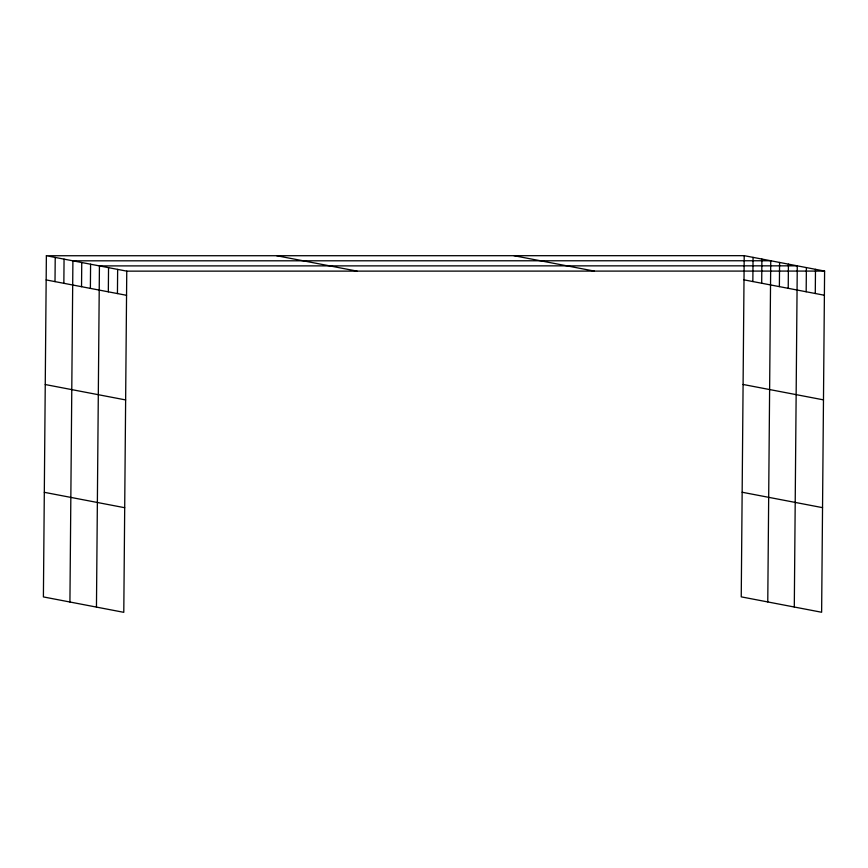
<?xml version="1.0" encoding="UTF-8"?>
<svg xmlns="http://www.w3.org/2000/svg" width="868" height="868" viewBox="0 0 868 868"><rect width="100%" height="100%" fill="white"/><g stroke="black" fill="none" stroke-linecap="round" stroke-linejoin="round"><path stroke-width="1.3" d="M46.373 255.745L43.4 596.924L123.788 612.331L126.761 271.142L46.373 255.745L744.212 255.669L824.6 271.076L821.627 612.255L741.239 596.859L744.212 255.669M55.01 281.612L55.216 257.438M63.852 283.304L64.058 259.131M69.928 602.012L72.901 260.823L770.741 260.758L767.768 601.936M81.538 286.7L81.744 262.516M90.38 288.393L90.587 264.208M96.457 607.09L99.429 265.901L797.269 265.836L794.296 607.025M108.326 291.832L108.543 267.648M117.44 293.568L117.647 269.395M752.849 281.547L753.055 257.373M761.692 283.239L761.898 259.065M779.377 286.624L779.583 262.451M788.22 288.317L788.426 264.143M806.166 291.756L806.383 267.583M815.28 293.503L815.486 269.33M126.761 271.142L824.6 271.076M744.006 279.854L824.394 295.25M513.932 255.691L594.309 271.098M276.664 255.724L357.052 271.12M743.095 384.47L823.472 399.866M46.167 279.919L126.554 295.315M742.151 492.243L822.538 507.65M45.255 384.535L125.632 399.931M44.311 492.319L124.699 507.715"/></g></svg>
